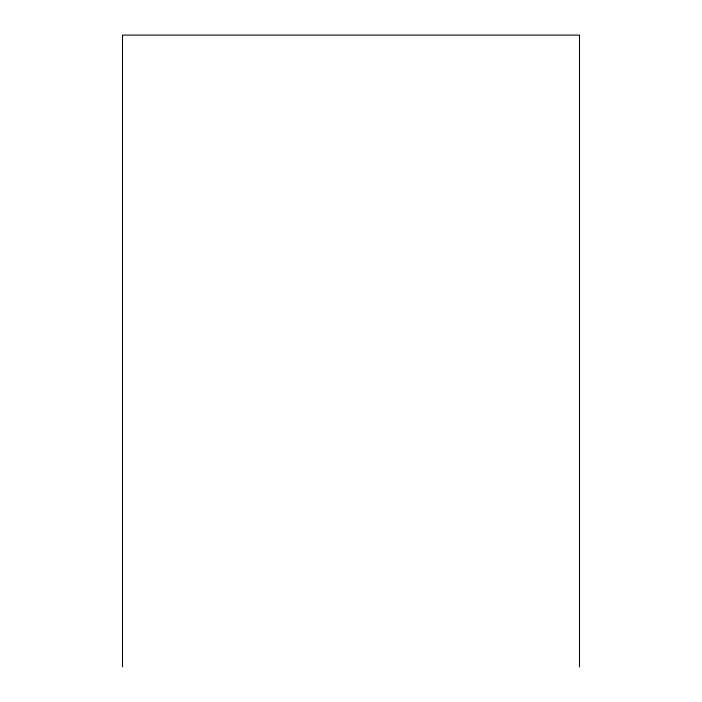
<?xml version="1.0" encoding="UTF-8"?>
<svg xmlns="http://www.w3.org/2000/svg" width="702" height="702" viewBox="0 0 702 702"><rect width="100%" height="100%" fill="white"/><g stroke="black" fill="none" stroke-linecap="round" stroke-linejoin="round"><path stroke-width="1.05" d="M579.492 666.9L579.492 35.1L122.508 35.1L122.508 666.9"/></g></svg>
